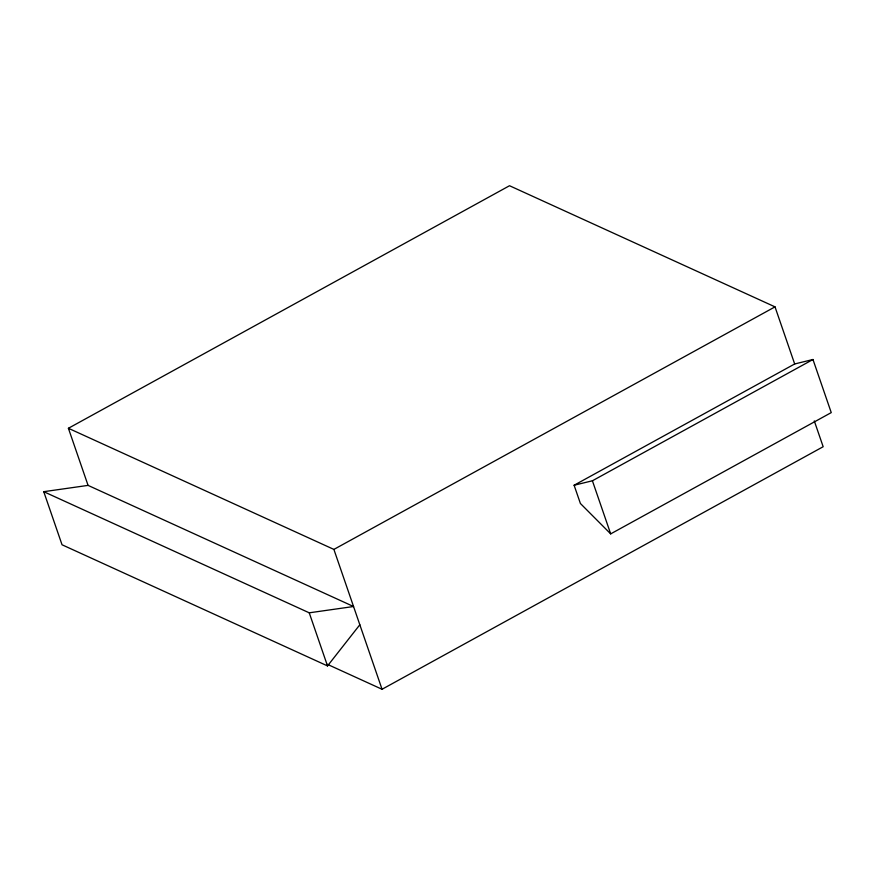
<?xml version="1.0" encoding="UTF-8"?>
<svg xmlns="http://www.w3.org/2000/svg" width="875" height="875" viewBox="0 0 875 875"><rect width="100%" height="100%" fill="white"/><g stroke="black" fill="none" stroke-linecap="round" stroke-linejoin="round"><path stroke-width="1.31" d="M43.75 491.684L309.236 612.817L353.555 606.517L88.069 485.384L43.75 491.684L62.038 544.775L327.523 665.919L359.833 624.761M88.069 485.384L68.403 428.28L509.523 185.73L775.009 306.863L794.675 363.967L574.109 485.242L580.398 503.486L610.684 533.881L831.25 412.606L812.962 359.505L794.675 363.967M68.403 428.28L333.889 549.413L775.009 306.863M574.109 485.242L592.408 480.78L812.962 359.505M327.458 664.366L382.047 689.27L823.167 446.72L814.286 420.919M592.408 480.78L610.684 533.881M333.889 549.413L382.047 689.27M309.236 612.817L327.523 665.919"/></g></svg>
